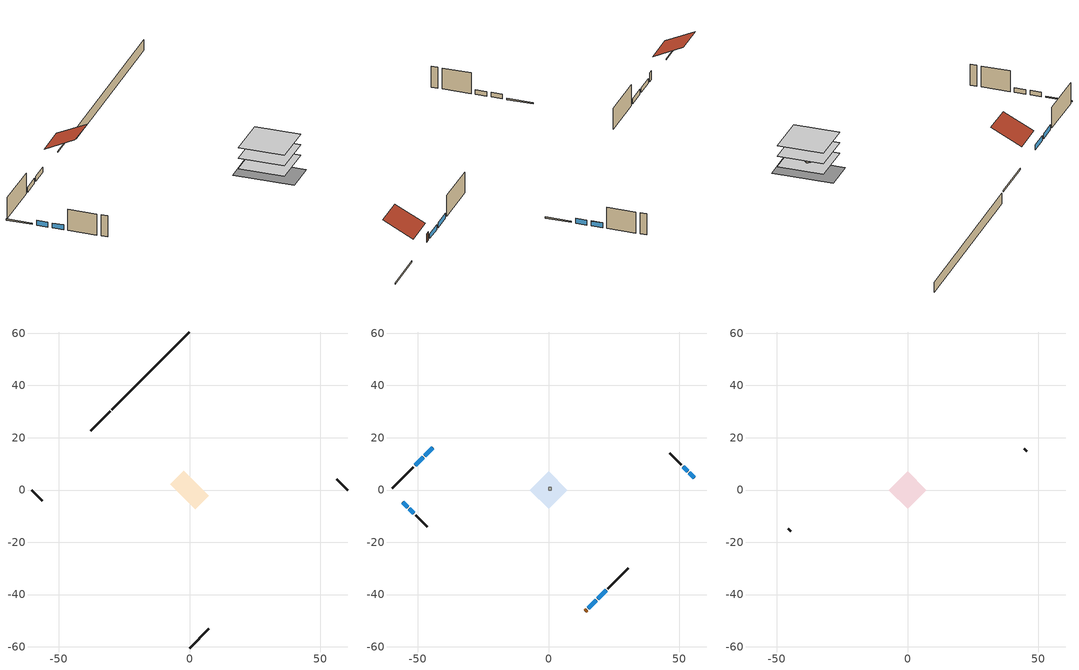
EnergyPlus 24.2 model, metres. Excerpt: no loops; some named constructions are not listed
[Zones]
basement - unconditioned
 floor foundation (Slab1 construction): -7.42,2.12 -2.12,7.42 7.42,-2.12 2.12,-7.42 z-2.13
 wall outside (RimJoist1 construction): -30.35,30.09 -37.7,22.74 z0.3:0.61
 wall outside (RimJoist2 construction): 60.44,0 56.35,4.09 z0.3:0.61
 wall outside (RimJoist3 construction): 0,-60.44 7.35,-53.09 z0.3:0.61
 wall outside (RimJoist4 construction): -60.44,0 -56.35,-4.09 z0.3:0.61
 wall foundation (FoundationWall1 construction): 0,60.44 -29.69,30.75 z-2.13:0.3
central ac and furnace airloop ret air zone
 floor adiabatic (AdiabaticConst): 0,0 0,1 1,1 1,0 z0
 wall adiabatic (AdiabaticConst): 0,1 0,0 1,0 1,1 0,1 z0:1
 ceiling adiabatic (AdiabaticConst): 1,0 1,1 0,1 0,0 z1
conditioned space
 floor to basement - unconditioned (Floor1 construction): -7.11,0 0,7.11 7.11,0 0,-7.11 z0.3
 floor adiabatic (AdiabaticFloorConstruction): -7.11,0 0,7.11 7.11,0 0,-7.11 z2.74
 wall outside (AdiabaticWallConstruction 1): 13.98,-46.46 14.63,-45.81 z0.3:2.34
 wall outside (AdiabaticWallConstruction): -44.33,16.11 -47.35,13.1 / -48,12.44 -51.01,9.43 / 18.91,-41.53 22.05,-38.39 z0.3:1.46; 55.69,4.75 53.92,6.52 / 53.27,7.17 51.5,8.94 / -55.69,-4.75 -53.92,-6.52 / -53.27,-7.17 -51.5,-8.94 z0.3:1.4; 15.28,-45.16 18.26,-42.18 z0.3:1.43
 wall outside (Wall1 construction): -51.67,8.77 -59.78,0.66 z0.3:5.18
 wall outside (Wall2 construction): 50.84,9.6 46.34,14.11 z0.3:5.18
 wall outside (Wall3 construction): 22.71,-37.73 30.55,-29.89 z0.3:5.18
 wall outside (Wall4 construction): -50.84,-9.6 -46.34,-14.11 z0.3:5.18
 window (WindowConstruction): -44.33,16.11 -47.34,13.1 z0.3:1.46
 window (WindowConstruction 1): -48,12.44 -51.01,9.43 z0.3:1.46
 window (WindowConstruction 2): 55.69,4.75 53.92,6.52 z0.3:1.4
 window (WindowConstruction 3): 53.27,7.17 51.5,8.94 z0.3:1.4
 window (WindowConstruction 4): 15.29,-45.16 18.26,-42.18 z0.3:1.43
 window (WindowConstruction 5): 18.91,-41.53 22.05,-38.39 z0.3:1.46
 window (WindowConstruction 6): -55.69,-4.75 -53.92,-6.52 z0.3:1.4
 window (WindowConstruction 7): -53.27,-7.17 -51.5,-8.94 z0.3:1.4
 door (Door): 13.98,-46.46 14.63,-45.81 z0.3:2.34
 ceiling adiabatic (AdiabaticFloorConstruction): 0,-7.11 7.11,0 0,7.11 -7.11,0 z2.74
attic - vented
 floor to conditioned space (Floor2 construction Reversed): -7.11,0 0,7.11 7.11,0 0,-7.11 z5.18
 wall outside (Wall5 construction): 45.68,14.76 44.66,15.78 z0.3:5.18
 wall outside (Wall6 construction): -45.68,-14.76 -44.66,-15.78 z0.3:5.18
 roof outside (Roof1 construction): -43.68,16.76,5.18 -38.92,12.01,8.55 -33.6,17.33,8.55 -38.36,22.08,5.18
 roof outside (Roof2 construction): 13.33,-47.12,5.18 8.57,-42.36,8.55 3.25,-47.68,8.55 8.01,-52.43,5.18
[Material] Roughness=Rough; Thermal Absorptance=0.9
Name | Thickness {m} | Conductivity {W/m-K} | Density {kg/m3} | Specific Heat {J/kg-K} | Solar Absorptance | Visible Absorptance
ceiling loosefill ins | 0.0846667 | 0.0480833 | 16.02 | 1046.75 | 0.7 | 0.7
ceiling stud and cavity | 0.1397 | 0.302811 | 65.682 | 1177.47 | 0.7 | 0.7
floor covering | 0.0127 | 0.0433444 | 54.468 | 1339.84 | 0.6 | 0.6
floor stud and cavity | 0.1397 | 0.923637 | 92.3553 | 1139.71 | 0.7 | 0.7
gypsum board | 0.0127 | 0.160291 | 801 | 837.4 | 0.6 | 0.6
osb sheathing 0.75 in. | 0.01905 | 0.115458 | 512.64 | 1214.23 | 0.7 | 0.7
[Construction]
Floor1 construction Reversed: floor covering, osb sheathing 0.75 in., floor stud and cavity
Floor2 construction: ceiling loosefill ins, ceiling stud and cavity, gypsum board
[EnergyManagementSystem:Program]
natural_vent_program: Set Tin = tin_s; Set Tout = tout_s; Set Wout = out_wt_s; Set Pbar = out_pb_s; Set Phiout = (@RhFnTdbWPb Tout Wout Pbar); Set MaxHR = 0.0115; Set Tnvsp = (htg_sp_s + clg_sp_s) / 2; Set NVavail = natural_vent_s; Set ClgSsnAvail = cool_season; Set Qnv = 0; Set Qwhf = 0; Set whole_house_fan_mix_act = 0; Set whole_house_fan_act = 0; If ((Wout < MaxHR) && (Tin > Tout) && (Tin > Tnvsp) && (ClgSsnAvail > 0)); Set WHF_Flow = 0; Set Adj = (Tin-Tnvsp)/(Tin-Tout); Set Adj = (@Min Adj 1); Set Adj = (@Max Adj 0); If (WHF_Flow > 0); Set Qwhf = WHF_Flow*Adj; Set whole_house_fan_mix_act = WHF_Flow*Adj; Set WHF_W = 0; Set whole_house_fan_act = WHF_W*Adj; ElseIf (NVavail > 0); Set NVArea = 12343.19079744; Set Cs = 0.00017937135914540493; Set Cw = 8.97707065726015e-05; Set Tdiff = Tin-Tout; Set dT = (@Abs Tdiff); Set Vwind = site_vw_s; Set SGNV = NVArea*Adj*((((Cs*dT)+(Cw*(Vwind^2)))^0.5)/1000); Set MaxNV = 2.7423292766208007; Set Qnv = (@Min SGNV MaxNV); EndIf; EndIf; Set natural_vent_flow_act = Qnv; Set whole_house_fan_flow_act = Qwhf; Set natural_vent_program_Qnv = Qnv; Set natural_vent_program_Qwhf = Qwhf
total_airflows_program: Set total_infil_flow_rate = 0; Set total_mechvent_flow_rate = 0; Set total_natvent_flow_rate = 0; Set total_whf_flow_rate = 0; Set total_infil_flow_rate = total_infil_flow_rate + (infil_program_Qinf * 1); Set total_mechvent_flow_rate = total_mechvent_flow_rate + (infil_program_Qfan * 1); Set total_natvent_flow_rate = total_natvent_flow_rate + (natural_vent_program_Qnv * 1); Set total_whf_flow_rate = total_whf_flow_rate + (natural_vent_program_Qwhf * 1)
total_loads_program: Set loads_htg_tot = 0; Set loads_clg_tot = 0; If htg_load_cond > 0; Set loads_htg_tot = loads_htg_tot + (htg_load_cond - clg_load_cond) * 1.0; Set loads_htg_tot = loads_htg_tot + (htg_load_duct - clg_load_duct) * 1.0; EndIf; Set loads_htg_tot = (@Max loads_htg_tot 0); If clg_load_cond > 0; Set loads_clg_tot = loads_clg_tot + (clg_load_cond - htg_load_cond) * 1.0; Set loads_clg_tot = loads_clg_tot + (clg_load_duct - htg_load_duct) * 1.0; EndIf; Set loads_clg_tot = (@Max loads_clg_tot 0)
unmet_hours_program: Set htg_unmet_hours = 0; Set clg_unmet_hours = 0; Set unit_htg_unmet_hours = 0; If ((DayOfYear >= 1) && (DayOfYear <= 365)); Set unit_htg_unmet_hours = unit_htg_unmet_hours + conditioned_space_htg_unmet_s; If unit_htg_unmet_hours > htg_unmet_hours; Set htg_unmet_hours = unit_htg_unmet_hours; EndIf; EndIf; Set unit_clg_unmet_hours = 0; If ((DayOfYear >= 1) && (DayOfYear <= 365)); Set unit_clg_unmet_hours = unit_clg_unmet_hours + conditioned_space_clg_unmet_s; If unit_clg_unmet_hours > clg_unmet_hours; Set clg_unmet_hours = unit_clg_unmet_hours; EndIf; EndIf
water_heater_Control: Set water_heater_HPWHSchedOverride = water_heater_T_set; If (water_heater_amb_temp<5.56) || (water_heater_amb_temp>48.89); Set water_heater_UESchedOverride = water_heater_T_set; Set water_heater_LESchedOverride = water_heater_T_set; Else; Set water_heater_UESchedOverride = water_heater_T_set - 9.0; Set water_heater_LESchedOverride = 0; EndIf
water_heater_hpwh_EC_adj: If WarmupFlag == 0; Set dhw_e_cons = water_heater_tank_energy + water_heater_tank_on_cycle_parasitic + water_heater_tank_off_cycle_parasitic + water_heater_coil_energy + water_heater_fan_energy; Set water_heater_hpwh_ec_adj_act = 0.0 * dhw_e_cons / 1; EndIf
water_heater_InletAir: Set water_heater_Tamb_act = water_heater_amb_temp; Set water_heater_RHamb_act = 0; Set water_heater_RHamb_act = water_heater_RHamb_act + (water_heater_amb_rh / 100) / 1; Set water_heater_sens_act = (0 - water_heater_sens_cool - (water_heater_tl + water_heater_fan_pwr)) / 1; Set water_heater_lat_act = (0 - water_heater_lat_cool) / 1
[EnergyManagementSystem:Subroutine]
central_ac_and_furnace_airloop_0_duct_subroutine: Set AH_MFR = central_ac_and_furnace_airloop_AH_MFR / 1; If AH_MFR > 0; Set AH_Tout = central_ac_and_furnace_airloop_AH_Tout; Set AH_Wout = central_ac_and_furnace_airloop_AH_Wout; Set RA_T = central_ac_and_furnace_airloop_RA_T; Set RA_W = central_ac_and_furnace_airloop_Ra_W; Set Fan_RTF = central_ac_and_furnace_airloop_Fan_RTF; Set DZ_T = central_ac_and_furnace_airloop_0_DZ_T; Set DZ_W = central_ac_and_furnace_airloop_0_DZ_W; Set AH_VFR = central_ac_and_furnace_airloop_AH_VFR / 1; Set h_SA = (@HFnTdbW AH_Tout AH_Wout); Set h_RA = (@HFnTdbW RA_T RA_W); Set h_fg = (@HfgAirFnWTdb AH_Wout AH_Tout); Set h_DZ = (@HFnTdbW DZ_T DZ_W); Set air_cp = 1006.0; Set f_sup = 0.133; Set f_ret = 0.067; Set sup_lk_mfr = f_sup * AH_MFR; Set ret_lk_mfr = f_ret * AH_MFR; Set SupTotLkToCond = sup_lk_mfr*(h_RA - h_SA); Set SupLatLkToCond = sup_lk_mfr*h_fg*(RA_W-AH_Wout); Set SupSensLkToCond = SupTotLkToCond-SupLatLkToCond; Set supply_ua = 136.917; Set eTm = 0-((Fan_RTF/(AH_MFR*air_cp))*supply_ua); Set t_sup = DZ_T+((AH_Tout-DZ_T)*(@Exp eTm)); Set SupCondToCond = AH_MFR*air_cp*(t_sup-AH_Tout); Set SupCondToDZ = 0-SupCondToCond; Set return_ua = 50.71; Set eTm = 0-((Fan_RTF/(AH_MFR*air_cp))*return_ua); Set t_ret = DZ_T+((RA_T-DZ_T)*(@Exp eTm)); Set RetCondToRP = AH_MFR*air_cp*(t_ret-RA_T); Set RetCondToDZ = 0-RetCondToRP; Set RetLatLkToRP = 0; Set RetSensLkToRP = ret_lk_mfr*air_cp*(DZ_T-RA_T); Set SupTotLkToDZ = sup_lk_mfr*(h_SA-h_DZ); Set SupLatLkToDZ = sup_lk_mfr*h_fg*(AH_Wout-DZ_W); Set SupSensLkToDZ = SupTotLkToDZ-SupLatLkToDZ; Set FracOutsideToCond = 0.5; Set FracOutsideToDZ = 0.0; Set FracCondToOutside = 0.0; Set FracDZToOutside = 0.5; Set FracDZToCond = 0.5; Set FracCondToDZ = 0.0; Set lk_imbal_vfr = @ABS(f_sup - f_ret) * AH_VFR; Set ImbalLkCondToDZ = lk_imbal_vfr * FracCondToDZ; Set ImbalLkDZToCond = lk_imbal_vfr * FracDZToCond; Set ImbalLkOutsideToCond = lk_imbal_vfr * FracOutsideToCond; Set ImbalLkOutsideToDZ = lk_imbal_vfr * FracOutsideToDZ; Set ImbalLkCondToOutside = lk_imbal_vfr * FracCondToOutside; Set ImbalLkDZToOutside = lk_imbal_vfr * FracDZToOutside; Else; Set SupLatLkToCond = 0; Set SupSensLkToCond = 0; Set SupCondToCond = 0; Set RetCondToRP = 0; Set RetLatLkToRP = 0; Set RetSensLkToRP = 0; Set RetCondToDZ = 0; Set SupCondToDZ = 0; Set SupLatLkToDZ = 0; Set SupSensLkToDZ = 0; Set ImbalLkCondToDZ = 0; Set ImbalLkDZToCond = 0; Set ImbalLkOutsideToCond = 0; Set ImbalLkOutsideToDZ = 0; Set ImbalLkCondToOutside = 0; Set ImbalLkDZToOutside = 0; EndIf; Set central_ac_and_furnace_airloop_0_SupLatLkToCond = SupLatLkToCond; Set central_ac_and_furnace_airloop_0_SupSensLkToCond = SupSensLkToCond; Set central_ac_and_furnace_airloop_0_SupCondToLv = SupCondToCond; Set central_ac_and_furnace_airloop_0_RetCondToRP = RetCondToRP; Set central_ac_and_furnace_airloop_0_RetLatLkToRP = RetLatLkToRP; Set central_ac_and_furnace_airloop_0_RetSensLkToRP = RetSensLkToRP; Set central_ac_and_furnace_airloop_0_RetCondToDZ = RetCondToDZ; Set central_ac_and_furnace_airloop_0_SupCondToDZ = SupCondToDZ; Set central_ac_and_furnace_airloop_0_SupLatLkToDZ = SupLatLkToDZ; Set central_ac_and_furnace_airloop_0_SupSensLkToDZ = SupSensLkToDZ; Set central_ac_and_furnace_airloop_0_ZoneMixCondToDZ = ImbalLkCondToDZ; Set central_ac_and_furnace_airloop_0_ZoneMixDZToCond = ImbalLkDZToCond; Set central_ac_and_furnace_airloop_0_DuctImbalLkSupFanEquivCond = ImbalLkCondToOutside; Set central_ac_and_furnace_airloop_0_DuctImbalLkExhFanEquivCond = ImbalLkOutsideToCond; Set central_ac_and_furnace_airloop_0_DuctImbalLkSupFanEquivDZ = ImbalLkDZToOutside; Set central_ac_and_furnace_airloop_0_DuctImbalLkExhFanEquivDZ = ImbalLkOutsideToDZ
[EnergyManagementSystem:ProgramCallingManager]
basement_unconditioned_1_duct_leakage_imbalance_infil_program_calling_manager: BeginZoneTimestepAfterInitHeatBalance; basement_unconditioned_1_duct_leakage_imbalance_infil_program
central_ac_and_furnace_airloop_0_duct_program_calling_manager: EndOfSystemTimestepAfterHVACReporting; central_ac_and_furnace_airloop_0_duct_program
central_ac_and_furnace_supply_fan_disaggregate_program_calling_manager: EndOfSystemTimestepBeforeHVACReporting; central_ac_and_furnace_supply_fan_disaggregate_program
central_ac_and_furnace_supply_fan_disaggregate_program_calling_manager 1: EndOfSystemTimestepBeforeHVACReporting; central_ac_and_furnace_supply_fan_disaggregate_program_1
component_loads_program_calling_manager: EndOfZoneTimestepAfterZoneReporting; component_loads_program
fridge_schedule_program_calling_manager: BeginZoneTimestepAfterInitHeatBalance; fridge_schedule_program
infil_program_calling_manager: BeginZoneTimestepAfterInitHeatBalance; infil_program
natural_vent_program_calling_manager: BeginZoneTimestepAfterInitHeatBalance; natural_vent_program
total_airflows_program_calling_manager: EndOfZoneTimestepAfterZoneReporting; total_airflows_program
total_loads_program_calling_manager: EndOfZoneTimestepAfterZoneReporting; total_loads_program
unmet_hours_program_calling_manager: EndOfZoneTimestepBeforeZoneReporting; unmet_hours_program
water_heater_hpwh_EC_adj_ProgramManager: EndOfSystemTimestepBeforeHVACReporting; water_heater_hpwh_EC_adj
water_heater_ProgramManager: InsideHVACSystemIterationLoop; water_heater_Control; water_heater_InletAir
[EnergyManagementSystem:OutputVariable]
Name | EMS Variable | Type of Data in Variable | Update Frequency | EMS Program or Subroutine | Units
central ac and furnace supply fan disaggregate clg | central_ac_and_furnace_supply_fan_clg | Summed | SystemTimestep | central_ac_and_furnace_supply_fan_disaggregate_program | J
central ac and furnace supply fan disaggregate htg primary | central_ac_and_furnace_supply_fan_primary_htg | Summed | SystemTimestep | central_ac_and_furnace_supply_fan_disaggregate_program_1 | J
loads_htg_tot_peakload_outvar; loads_htg_tot_annual_outvar; loads_htg_tot_timeseries_outvar | loads_htg_tot | Summed | ZoneTimestep | total_loads_program | J
loads_clg_tot_peakload_outvar; loads_clg_tot_annual_outvar; loads_clg_tot_timeseries_outvar | loads_clg_tot | Summed | ZoneTimestep | total_loads_program | J
htg_unmet_hours_annual_outvar; htg_unmet_hours_timeseries_outvar | htg_unmet_hours | Summed | ZoneTimestep | unmet_hours_program | hr
clg_unmet_hours_annual_outvar; clg_unmet_hours_timeseries_outvar | clg_unmet_hours | Summed | ZoneTimestep | unmet_hours_program | hr
loads_htg_roofs_annual_outvar; loads_htg_roofs_timeseries_outvar | loads_htg_roofs | Summed | ZoneTimestep | component_loads_program | J
loads_htg_ceilings_annual_outvar; loads_htg_ceilings_timeseries_outvar | loads_htg_ceilings | Summed | ZoneTimestep | component_loads_program | J
loads_htg_walls_annual_outvar; loads_htg_walls_timeseries_outvar | loads_htg_walls | Summed | ZoneTimestep | component_loads_program | J
loads_htg_rim_joists_annual_outvar; loads_htg_rim_joists_timeseries_outvar | loads_htg_rim_joists | Summed | ZoneTimestep | component_loads_program | J
loads_htg_foundation_walls_annual_outvar; loads_htg_foundation_walls_timeseries_outvar | loads_htg_foundation_walls | Summed | ZoneTimestep | component_loads_program | J
loads_htg_doors_annual_outvar; loads_htg_doors_timeseries_outvar | loads_htg_doors | Summed | ZoneTimestep | component_loads_program | J
loads_htg_windows_conduction_annual_outvar; loads_htg_windows_conduction_timeseries_outvar | loads_htg_windows_conduction | Summed | ZoneTimestep | component_loads_program | J
loads_htg_windows_solar_annual_outvar; loads_htg_windows_solar_timeseries_outvar | loads_htg_windows_solar | Summed | ZoneTimestep | component_loads_program | J
loads_htg_skylights_conduction_annual_outvar; loads_htg_skylights_conduction_timeseries_outvar | loads_htg_skylights_conduction | Summed | ZoneTimestep | component_loads_program | J
loads_htg_skylights_solar_annual_outvar; loads_htg_skylights_solar_timeseries_outvar | loads_htg_skylights_solar | Summed | ZoneTimestep | component_loads_program | J
loads_htg_floors_annual_outvar; loads_htg_floors_timeseries_outvar | loads_htg_floors | Summed | ZoneTimestep | component_loads_program | J
loads_htg_slabs_annual_outvar; loads_htg_slabs_timeseries_outvar | loads_htg_slabs | Summed | ZoneTimestep | component_loads_program | J
loads_htg_internal_mass_annual_outvar; loads_htg_internal_mass_timeseries_outvar | loads_htg_internal_mass | Summed | ZoneTimestep | component_loads_program | J
loads_htg_infil_annual_outvar; loads_htg_infil_timeseries_outvar | loads_htg_infil | Summed | ZoneTimestep | component_loads_program | J
loads_htg_natvent_annual_outvar; loads_htg_natvent_timeseries_outvar | loads_htg_natvent | Summed | ZoneTimestep | component_loads_program | J
loads_htg_mechvent_annual_outvar; loads_htg_mechvent_timeseries_outvar | loads_htg_mechvent | Summed | ZoneTimestep | component_loads_program | J
loads_htg_whf_annual_outvar; loads_htg_whf_timeseries_outvar | loads_htg_whf | Summed | ZoneTimestep | component_loads_program | J
loads_htg_ducts_annual_outvar; loads_htg_ducts_timeseries_outvar | loads_htg_ducts | Summed | ZoneTimestep | component_loads_program | J
loads_htg_intgains_annual_outvar; loads_htg_intgains_timeseries_outvar | loads_htg_intgains | Summed | ZoneTimestep | component_loads_program | J
loads_htg_lighting_annual_outvar; loads_htg_lighting_timeseries_outvar | loads_htg_lighting | Summed | ZoneTimestep | component_loads_program | J
loads_clg_roofs_annual_outvar; loads_clg_roofs_timeseries_outvar | loads_clg_roofs | Summed | ZoneTimestep | component_loads_program | J
loads_clg_ceilings_annual_outvar; loads_clg_ceilings_timeseries_outvar | loads_clg_ceilings | Summed | ZoneTimestep | component_loads_program | J
loads_clg_walls_annual_outvar; loads_clg_walls_timeseries_outvar | loads_clg_walls | Summed | ZoneTimestep | component_loads_program | J
loads_clg_rim_joists_annual_outvar; loads_clg_rim_joists_timeseries_outvar | loads_clg_rim_joists | Summed | ZoneTimestep | component_loads_program | J
loads_clg_foundation_walls_annual_outvar; loads_clg_foundation_walls_timeseries_outvar | loads_clg_foundation_walls | Summed | ZoneTimestep | component_loads_program | J
loads_clg_doors_annual_outvar; loads_clg_doors_timeseries_outvar | loads_clg_doors | Summed | ZoneTimestep | component_loads_program | J
loads_clg_windows_conduction_annual_outvar; loads_clg_windows_conduction_timeseries_outvar | loads_clg_windows_conduction | Summed | ZoneTimestep | component_loads_program | J
loads_clg_windows_solar_annual_outvar; loads_clg_windows_solar_timeseries_outvar | loads_clg_windows_solar | Summed | ZoneTimestep | component_loads_program | J
loads_clg_skylights_conduction_annual_outvar; loads_clg_skylights_conduction_timeseries_outvar | loads_clg_skylights_conduction | Summed | ZoneTimestep | component_loads_program | J
loads_clg_skylights_solar_annual_outvar; loads_clg_skylights_solar_timeseries_outvar | loads_clg_skylights_solar | Summed | ZoneTimestep | component_loads_program | J
loads_clg_floors_annual_outvar; loads_clg_floors_timeseries_outvar | loads_clg_floors | Summed | ZoneTimestep | component_loads_program | J
loads_clg_slabs_annual_outvar; loads_clg_slabs_timeseries_outvar | loads_clg_slabs | Summed | ZoneTimestep | component_loads_program | J
loads_clg_internal_mass_annual_outvar; loads_clg_internal_mass_timeseries_outvar | loads_clg_internal_mass | Summed | ZoneTimestep | component_loads_program | J
loads_clg_infil_annual_outvar; loads_clg_infil_timeseries_outvar | loads_clg_infil | Summed | ZoneTimestep | component_loads_program | J
loads_clg_natvent_annual_outvar; loads_clg_natvent_timeseries_outvar | loads_clg_natvent | Summed | ZoneTimestep | component_loads_program | J
loads_clg_mechvent_annual_outvar; loads_clg_mechvent_timeseries_outvar | loads_clg_mechvent | Summed | ZoneTimestep | component_loads_program | J
loads_clg_whf_annual_outvar; loads_clg_whf_timeseries_outvar | loads_clg_whf | Summed | ZoneTimestep | component_loads_program | J
loads_clg_ducts_annual_outvar; loads_clg_ducts_timeseries_outvar | loads_clg_ducts | Summed | ZoneTimestep | component_loads_program | J
loads_clg_intgains_annual_outvar; loads_clg_intgains_timeseries_outvar | loads_clg_intgains | Summed | ZoneTimestep | component_loads_program | J
loads_clg_lighting_annual_outvar; loads_clg_lighting_timeseries_outvar | loads_clg_lighting | Summed | ZoneTimestep | component_loads_program | J
total_infil_flow_rate_timeseries_outvar | total_infil_flow_rate | Averaged | ZoneTimestep | total_airflows_program | m^3/s
total_mechvent_flow_rate_timeseries_outvar | total_mechvent_flow_rate | Averaged | ZoneTimestep | total_airflows_program | m^3/s
total_natvent_flow_rate_timeseries_outvar | total_natvent_flow_rate | Averaged | ZoneTimestep | total_airflows_program | m^3/s
total_whf_flow_rate_timeseries_outvar | total_whf_flow_rate | Averaged | ZoneTimestep | total_airflows_program | m^3/s
[Schedule:Day:Interval]
cooling season schedule day; cooling season schedule day 2; cooling season schedule default day; natural vent schedule default day: No, 24:00, 0
cooling season schedule day 1; natural vent schedule day: No, 24:00, 1
exterior lighting schedule day 10: No, 01:00, 0.552381, 03:00, 0.510952, 05:00, 0.483333, 06:00, 0.538571, 07:00, 0.607619, 08:00, 0.56619, 09:00, 0.428095, 10:00, 0.345238, 12:00, 0.331429, 13:00, 0.345238, 14:00, 0.386667, 15:00, 0.414286, 16:00, 0.483333, 17:00, 0.607619, 18:00, 0.773333, 19:00, 0.88381, 20:00, 0.939048, 21:00, 0.966667, 22:00, 0.897619, 23:00, 0.773333, 24:00, 0.649048
exterior lighting schedule day 11: No, 01:00, 0.571429, 03:00, 0.528571, 05:00, 0.5, 06:00, 0.557143, 07:00, 0.628571, 08:00, 0.585714, 09:00, 0.442857, 10:00, 0.357143, 12:00, 0.342857, 13:00, 0.357143, 14:00, 0.4, 15:00, 0.428571, 16:00, 0.5, 17:00, 0.628571, 18:00, 0.8, 19:00, 0.914286, 20:00, 0.971429, 21:00, 1, 22:00, 0.928571, 23:00, 0.8, 24:00, 0.671429
exterior lighting schedule day 9: No, 01:00, 0.509524, 03:00, 0.47131, 05:00, 0.445833, 06:00, 0.496786, 07:00, 0.560476, 08:00, 0.522262, 09:00, 0.394881, 10:00, 0.318452, 12:00, 0.305714, 13:00, 0.318452, 14:00, 0.356667, 15:00, 0.382143, 16:00, 0.445833, 17:00, 0.560476, 18:00, 0.713333, 19:00, 0.815238, 20:00, 0.86619, 21:00, 0.891667, 22:00, 0.827976, 23:00, 0.713333, 24:00, 0.59869
[Schedule:Week:Daily]
cooling season schedule Week Rule - Jan1-May26: cooling season schedule day, cooling season schedule day, cooling season schedule day, cooling season schedule day, cooling season schedule day, cooling season schedule day, cooling season schedule day, cooling season schedule default day, cooling season schedule default day, cooling season schedule default day, cooling season schedule default day, cooling season schedule default day
cooling season schedule Week Rule - May27-Jun2: cooling season schedule day, cooling season schedule day, cooling season schedule day, cooling season schedule day, cooling season schedule day, cooling season schedule day 1, cooling season schedule day 1, cooling season schedule default day, cooling season schedule default day, cooling season schedule default day, cooling season schedule default day, cooling season schedule default day
cooling season schedule Week Rule - Jun3-Sep29: cooling season schedule day 1, cooling season schedule day 1, cooling season schedule day 1, cooling season schedule day 1, cooling season schedule day 1, cooling season schedule day 1, cooling season schedule day 1, cooling season schedule default day, cooling season schedule default day, cooling season schedule default day, cooling season schedule default day, cooling season schedule default day
cooling season schedule Week Rule - Sep30-Oct6: cooling season schedule day 1, cooling season schedule day 2, cooling season schedule day 2, cooling season schedule day 2, cooling season schedule day 2, cooling season schedule day 2, cooling season schedule day 2, cooling season schedule default day, cooling season schedule default day, cooling season schedule default day, cooling season schedule default day, cooling season schedule default day
cooling season schedule Week Rule - Oct7-Dec31: cooling season schedule day 2, cooling season schedule day 2, cooling season schedule day 2, cooling season schedule day 2, cooling season schedule day 2, cooling season schedule day 2, cooling season schedule day 2, cooling season schedule default day, cooling season schedule default day, cooling season schedule default day, cooling season schedule default day, cooling season schedule default day
natural vent schedule Week Rule - Jan1-Jan6: natural vent schedule day, natural vent schedule day, natural vent schedule default day, natural vent schedule day, natural vent schedule default day, natural vent schedule day, natural vent schedule default day, natural vent schedule default day, natural vent schedule default day, natural vent schedule default day, natural vent schedule default day, natural vent schedule default day
natural vent schedule Week Rule - Jan7-Dec31: natural vent schedule default day, natural vent schedule day, natural vent schedule default day, natural vent schedule day, natural vent schedule default day, natural vent schedule day, natural vent schedule default day, natural vent schedule default day, natural vent schedule default day, natural vent schedule default day, natural vent schedule default day, natural vent schedule default day
[Schedule:Year]
cooling season schedule: cooling season schedule Week Rule - Jan1-May26, 1, 1, 5, 26, cooling season schedule Week Rule - May27-Jun2, 5, 27, 6, 2, cooling season schedule Week Rule - Jun3-Sep29, 6, 3, 9, 29, cooling season schedule Week Rule - Sep30-Oct6, 9, 30, 10, 6, cooling season schedule Week Rule - Oct7-Dec31, 10, 7, 12, 31
natural vent schedule: natural vent schedule Week Rule - Jan1-Jan6, 1, 1, 1, 6, natural vent schedule Week Rule - Jan7-Dec31, 1, 7, 12, 31
[Schedule:File]
hot_water_dishwasher: File=in.schedules.csv; Column Number=6; Rows to Skip at Top=1; Number of Hours of Data=8760; Column Separator=Comma; Interpolate to Timestep=Yes; Minutes per Item=15; Adjust Schedule for Daylight Savings=Yes
